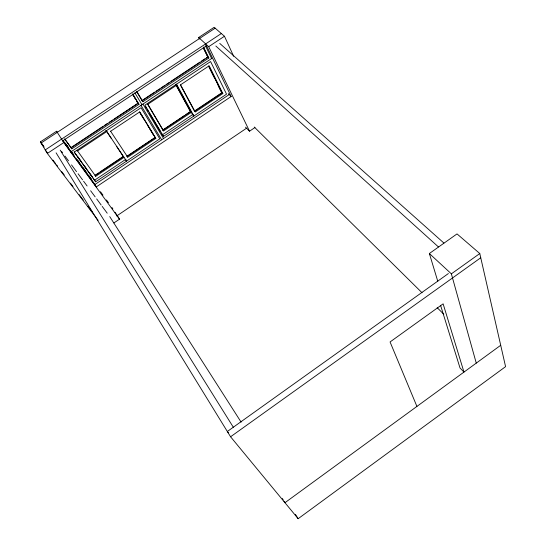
<?xml version="1.0" encoding="UTF-8"?>
<svg xmlns="http://www.w3.org/2000/svg" width="546" height="546" viewBox="0 0 546 546"><rect width="100%" height="100%" fill="white"/><g stroke="black" fill="none" stroke-linecap="round" stroke-linejoin="round"><path stroke-width="0.82" d="M56.108 152.839L230.576 436.773L298.157 518.7L505.576 366.646L479.784 253.535L457.022 233.9L429.368 253.528L437.776 281.258M500.709 345.284L284.957 502.702L284.05 501.262M230.576 436.773L480.746 257.76M448.389 273.539L227.334 431.497L228.412 432.807M476.262 363.117L451.371 273.846L479.784 253.535M113.923 222.945L119.533 219.151L115.076 212.305M245.488 127.15L249.529 131.204L254.927 127.552M116.694 215.977L246.533 128.221M77.027 150.164L95.741 176.297L123.976 157.412L123.225 156.388M162.79 129.934L163.602 130.904L191.346 112.353L190.479 111.418L185.667 114.694M127.02 156.19L154.354 137.906M194.403 111.118L221.942 92.697L208.988 66.475M127.184 156.415L155.228 137.653L139.592 111.889M126.993 156.156L127.75 157.187L155.828 138.397L139.756 111.91L110.667 131.231M222.829 93.564L195.243 112.026L180.576 84.794L209.138 65.82L222.829 93.564L221.458 92.213M125.949 159.207L94.601 180.187L74.147 151.904M193.066 114.291L162.305 134.876L161.445 133.422M95.646 181.798L159.787 138.848L141.045 107.719L74.174 152.109L95.646 181.798L94.526 180.071M163.527 136.343L226.542 94.158L210.592 61.562L144.943 105.132L163.527 136.343L162.223 134.766M94.588 184.732L229.395 94.431M206.552 45.755L62.817 140.807L96.335 186.889L231.17 96.512L206.552 45.755L205.351 44.649M98.587 172.918L95.065 175.273L95.741 176.297M100 171.97L123.253 156.422M162.817 129.968L184.282 115.615M95.216 175.498L123.416 156.641M77.546 150.955L106.804 131.531L106.067 130.521M176.583 85.203L147.857 104.272L163.602 130.904M57.548 132.617L56.545 131.245L40.424 141.878L47.345 153.44L63.786 142.561L119.533 219.151M224.461 36.254L214.148 27.3L198.676 37.503L208.695 46.683L224.461 36.254L233.647 56.252M102.757 126.549L71.007 147.597L71.813 148.846L138.991 104.3L132.698 93.851M104.17 125.614L107.699 123.273M109.111 122.338L112.64 120.004M114.053 119.069L137.333 103.631M154.682 92.131L141.946 100.573L142.902 101.706L208.845 57.978L203.494 47.045M156.101 91.196L159.637 88.848M161.05 87.906L164.592 85.565M166.004 84.623L169.54 82.282M170.959 81.34L199.966 62.114M201.378 61.172L204.921 58.831M206.333 57.89L207.753 56.955L203.467 48.212M70.721 151.993L211.889 58.333M215.158 28.18L41.1 143.011L42.124 144.362M221.321 33.531L45.236 149.918L47.29 152.627M219.758 43.414L443.891 243.031M215.834 46.014L438.424 246.922M429.368 253.528L451.371 273.846M207.357 56.579L208.845 57.978M228.214 93.632L231.17 96.512M254.265 127.027L422.031 292.731M437.175 307.685L443.837 314.264M137.701 102.75L138.991 104.3M154.627 136.91L155.828 138.397M52.948 160.087L55.515 163.472M56.545 164.824L57.576 166.182M61.684 171.601L64.257 174.993M70.42 183.122L72.993 186.507M79.163 194.642L83.272 200.061M87.899 206.163L92.015 211.582M47.345 153.44L98.137 220.331M40.424 141.878L43.509 145.953M43.148 145.714L44.171 147.065M61.466 151.283L62.469 152.648M64.988 156.047L68.503 160.811M71.519 164.892L76.549 171.697M78.058 173.737L82.582 179.859M83.586 181.224L87.107 185.981M90.629 190.745L95.154 196.867M96.662 198.908L101.187 205.037M102.191 206.395L107.221 213.199M109.732 216.598L241.12 422.119M125.403 159.569L126.535 161.118L106.204 130.624M63.288 140.916L69.547 149.529M62.804 140.52L71.007 151.802L69.915 150.095M65.534 143.612L68.53 147.734M71.519 151.856L74.017 155.289M77.512 160.101L80.009 163.534M83.006 167.656L86.998 173.157M88.991 175.901L91.489 179.341M100.478 191.707L102.969 195.14M106.463 199.952L108.463 202.696M64.96 142.95L68.448 147.754M70.441 150.491L73.928 155.296M76.42 158.722L79.907 163.52M80.904 164.892L85.886 171.751M87.38 173.805L91.366 179.293M77.607 156.525L81.095 161.35M84.582 166.175L86.575 168.932M90.07 173.758L92.561 177.204M64.906 139.189L71.151 147.829L138.213 103.371L132.76 94.321M64.605 138.875L71.813 148.846M106.088 130.555L111.261 138.404M116.762 146.635L122.857 155.876M110.565 131.17L127.75 157.187M111.957 207.507L112.845 208.879M92.308 180.671L96.335 186.889M56.545 131.245L63.786 142.561M295.42 514.387L298.157 518.7M282.302 498.484L283.19 499.89M60.203 150.136L233.313 427.225M139.858 112.592L143.769 119.028M148.109 126.181L148.983 127.614M149.85 129.047L153.324 134.766M133.074 95.277L133.913 96.669M134.753 98.062L135.592 99.454M136.432 100.846L137.264 102.239M140.998 105.364L161.671 139.796M134.876 92.861L141.974 104.716M136.664 91.23L142.902 101.706M136.718 91.708L142.124 100.778L207.951 57.139L203.31 47.666M145.454 106.593L146.321 108.04M147.188 109.493L148.485 111.671M149.345 113.118L160.579 131.975M142.95 104.074L163.534 138.547M147.673 104.279L162.995 130.18L190.697 111.65L175.935 84.514M176.563 84.152L193.871 116.032L192.574 114.619L176.065 84.255M176.085 85.292L190.049 110.954M180.316 84.842L194.588 111.323L222.14 92.888L208.818 65.909M208.865 66.748L214.052 77.239M218.12 85.476L221.082 91.469M198.676 37.503L199.427 39.025M205.61 46.103L211.636 58.497M208.695 46.683L249.529 131.204M416.919 406.415L390.062 341.953L443.127 303.842L463.977 372.079L460.012 367.963L440.567 305.316"/></g></svg>
